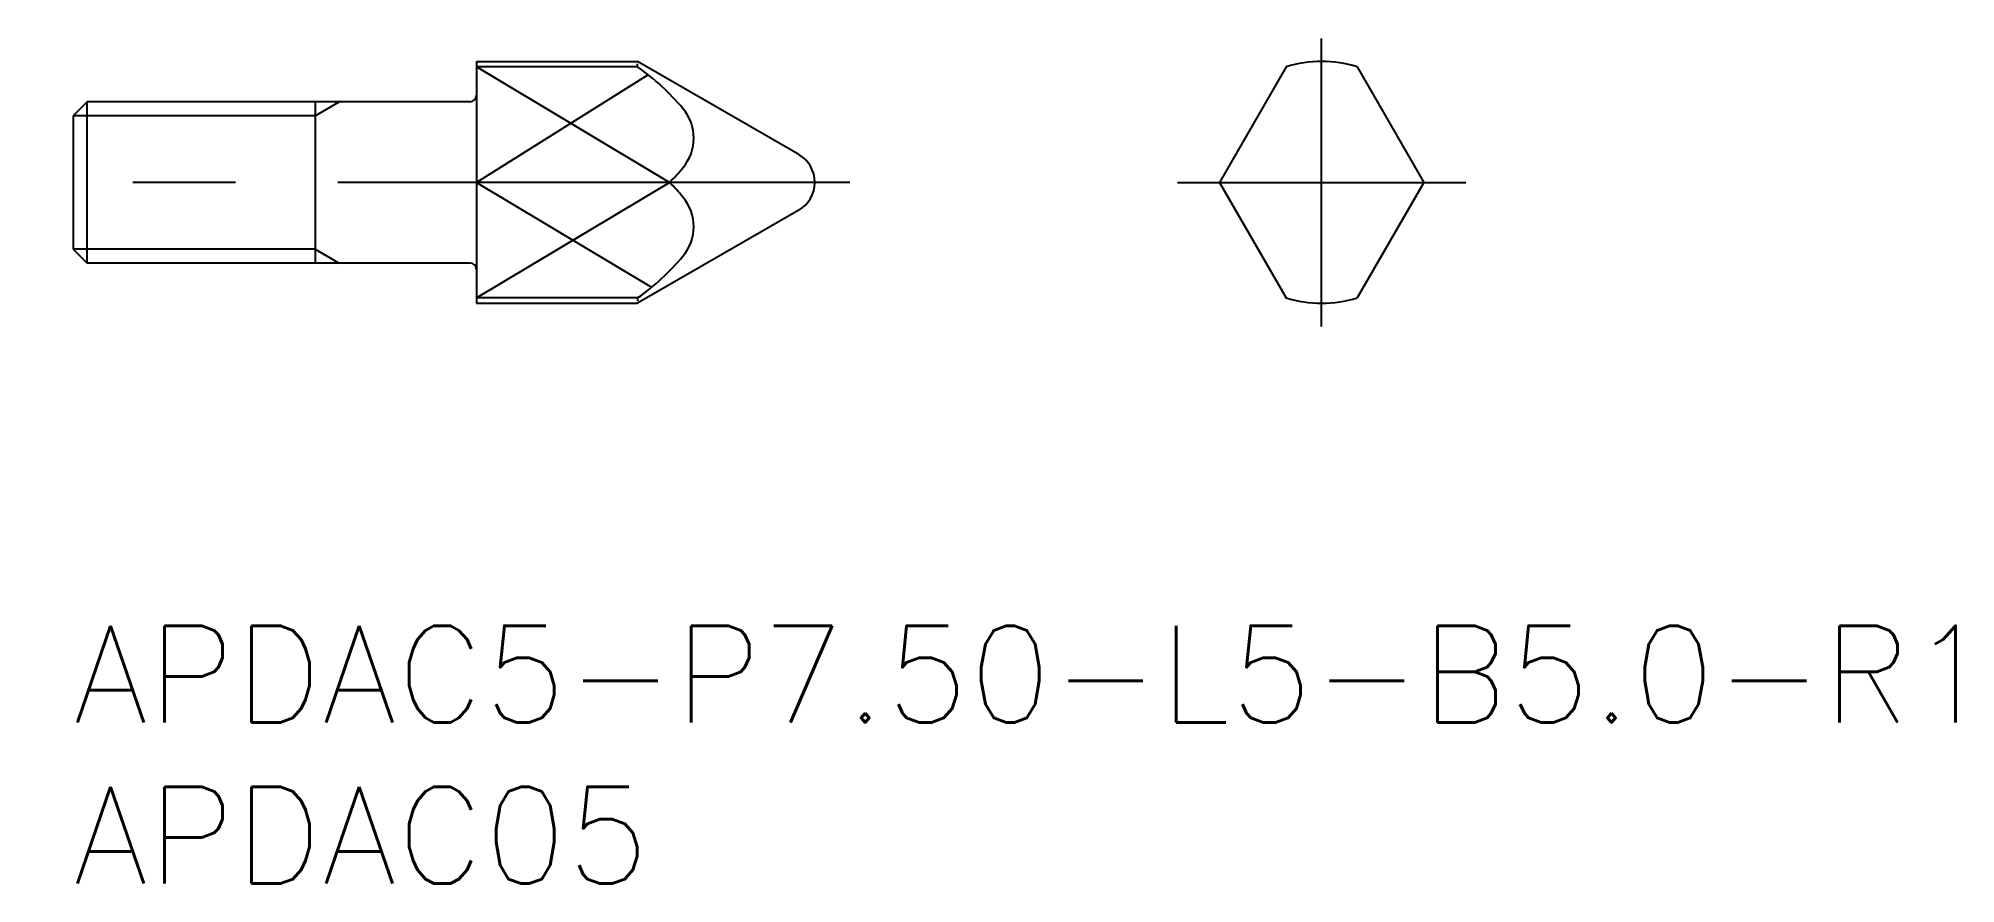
# Model space of a CAD drawing. Extents: x -1.1 to 58.4, y -8 to 18.2.
import ezdxf

# ---------------------------------------------------------------- set-up
doc = ezdxf.new("R2010")
doc.units = 0
doc.header["$LTSCALE"] = 0.5
doc.linetypes.add('CENTER', pattern=[50.8, 31.75, -6.35, 6.35, -6.35])
for name, color, linetype in [('MSM_CENTER', 1, 'CENTER'), ('MSM_CONTINUOUS', 7, 'CONTINUOUS'), ('MSM_NARROW', 5, 'CONTINUOUS'), ('MSM_PART_NUMBER', 7, 'CONTINUOUS')]:
    doc.layers.add(name, color=color, linetype=linetype)
doc.styles.get("Standard").update_dxf_attribs({"font": 'txt.shx', "height": 1, "bigfont": 'bigfont.shx'})

# ---------------------------------------------------------------- blocks, each defined once
blk = doc.blocks.new('*U14')
at = {"layer": 'MSM_PART_NUMBER'}
blk.add_text('APDAC5-P7.50-L5-B5.0-R1', height=3, dxfattribs=at).set_placement((0, -3))
blk = doc.blocks.new('*U15')
at = {"layer": 'MSM_PART_NUMBER'}
blk.add_text('APDAC05', height=3, dxfattribs=at).set_placement((0, -8))

msp = doc.modelspace()

# ---------------------------------------------------------------- linework, layer by layer
at = {"layer": 'MSM_CENTER'}
for p, q in [((38.712, 9.282), (38.712, 18.218)), ((24.077, 13.75), (-1.081, 13.75)), ((34.243, 13.75), (43.18, 13.75))]:
    msp.add_line(p, q, dxfattribs=at)
at = {"layer": 'MSM_CONTINUOUS'}
for p, q in [((12.5, 17.5), (12.5, 10)), ((12.5, 17.5), (17.5, 17.5)), ((17.5, 17.335), (12.5, 17.335)), ((22.495, 14.616), (17.5, 17.5)), ((37.612, 17.335), (35.542, 13.75)), ((39.812, 17.335), (41.882, 13.75)), ((0.433, 16.25), (0, 15.817)), ((12.3, 16.25), (0.433, 16.25)), ((0.433, 11.25), (0.433, 16.25)), ((7.5, 16.25), (7.5, 11.25)), ((0, 15.817), (0, 11.683)), ((18.493, 13.75), (12.5, 13.75)), ((35.542, 13.75), (37.612, 10.165)), ((41.882, 13.75), (39.812, 10.165)), ((22.495, 12.884), (17.5, 10)), ((0, 11.683), (0.433, 11.25)), ((12.3, 11.25), (0.433, 11.25)), ((17.5, 10.165), (12.5, 10.165)), ((12.5, 10), (17.5, 10))]:
    msp.add_line(p, q, dxfattribs=at)
for centre, radius, start, end in [((13.234, 11.287), 7.401, 39.97125, 54.80572), ((38.712, 13.75), 3.75, 72.94238, 107.05762), ((12.3, 16.45), 0.2, 270, 0), ((17.81, 15.123), 1.43, 320.02875, 39.97125), ((21.995, 13.75), 1, 300, 60), ((13.234, 18.958), 7.401, 315.27385, 320.02875), ((13.234, 8.542), 7.401, 39.97125, 44.72615), ((17.81, 12.377), 1.43, 320.02875, 39.97125), ((13.234, 16.213), 7.401, 305.19428, 320.02875), ((12.3, 11.05), 0.2, 0, 90), ((38.712, 13.75), 3.75, 252.94238, 287.05762)]:
    msp.add_arc(centre, radius, start, end, dxfattribs=at)
at = {"layer": 'MSM_NARROW'}
for p, q in [((18.493, 13.75), (12.5, 17.335)), ((17.5, 17.335), (17.5, 17.426)), ((17.832, 17.087), (12.5, 13.75)), ((7.5, 15.817), (8.25, 16.25)), ((7.5, 15.817), (0, 15.817)), ((12.5, 13.75), (17.936, 10.498)), ((12.5, 10.165), (18.493, 13.75)), ((7.5, 11.683), (0, 11.683)), ((7.5, 11.683), (8.25, 11.25)), ((17.5, 10.165), (17.5, 10.074))]:
    msp.add_line(p, q, dxfattribs=at)

# ---------------------------------------------------------------- block references
at = {"layer": 'MSM_CONTINUOUS'}
for name in ['*U14', '*U15']:
    msp.add_blockref(name, (0, 0), dxfattribs=at)

doc.saveas('drawing.dxf')
